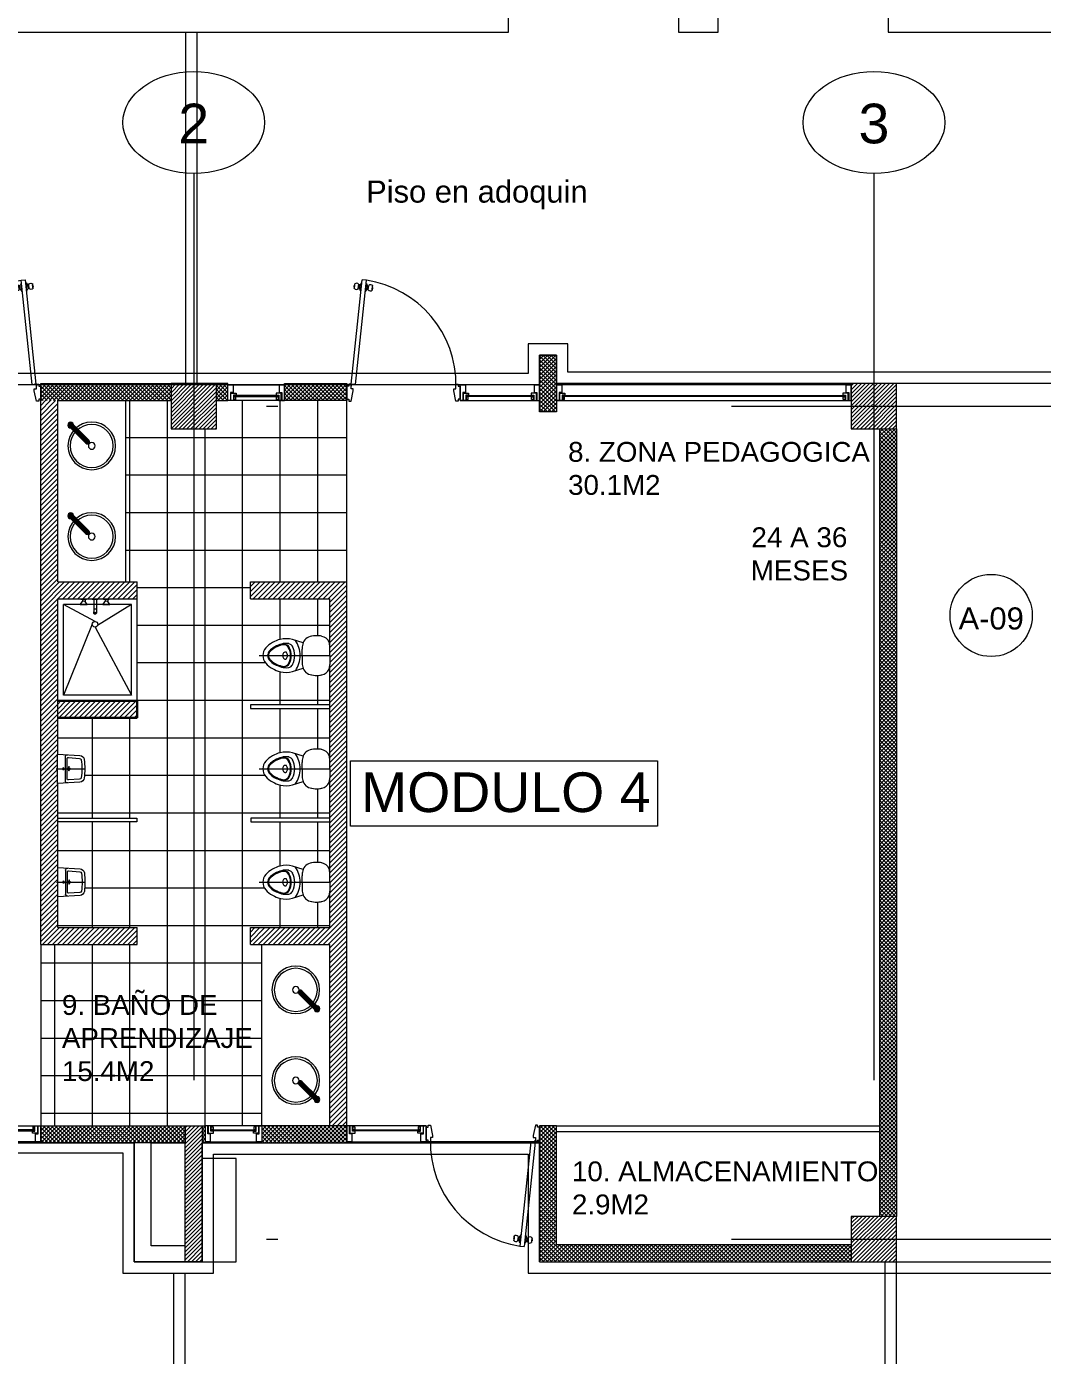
# Model space of a CAD drawing. Extents: x 98839 to 99031, y 101876 to 101926.
# Drawn here: x 98851.83 to 98860.79, y 101897.92 to 101909.65 of the extents above; entities that cross this region are included whole.
import ezdxf
from ezdxf import colors
from ezdxf.entities.mleader import LeaderData, LeaderLine
from ezdxf.enums import TextEntityAlignment as Align
from ezdxf.math import Vec2, Vec3

# ---------------------------------------------------------------- set-up
doc = ezdxf.new("R2010")
doc.units = 0
doc.header["$LTSCALE"] = 8
doc.header["$MEASUREMENT"] = 0
doc.linetypes.add('DASHDOTX2', pattern=[2, 1, -0.5, 0, -0.5])
doc.linetypes.add('HIDDEN', pattern=[0.375, 0.25, -0.125])
doc.layers.get('0').update_dxf_attribs({"linetype": 'CONTINUOUS', "lineweight": 9})
for name, color, linetype, lineweight in [('5- 0.18 (muebles fijos)', 3, 'CONTINUOUS', 18), ('A_ACHU-1', 253, 'CONTINUOUS', 0), ('A_CARP-MAD', 46, 'CONTINUOUS', 18), ('A_CARP-MET', 126, 'CONTINUOUS', 18), ('A_CLRA-YESO', 71, 'CONTINUOUS', 18), ('A_COLS', 1, 'CONTINUOUS', 20), ('A_EJES', 75, 'DASHDOTX2', 5), ('A_MUEB-ARCH', 64, 'CONTINUOUS', 15), ('A_MUEB-FIJO', 3, 'CONTINUOUS', 15), ('A_MUEB-SILL', 54, 'CONTINUOUS', 15), ('A_MURO', 7, 'CONTINUOUS', 20), ('A_MURO-ANTE', 7, 'CONTINUOUS', 30), ('A_PISO', 250, 'CONTINUOUS', 0), ('A_PISO-ACHU', 251, 'CONTINUOUS', 0), ('A_PISO-GRAN', 250, 'CONTINUOUS', 0), ('A_PLAN-5', 100, 'CONTINUOUS', 20), ('A_PROY', 16, 'HIDDEN', 5), ('A_PUER', 134, 'CONTINUOUS', 18), ('A_TEXT', 154, 'CONTINUOUS', 0), ('A_TEXT-IDEN', 5, 'CONTINUOUS', 18), ('A_TEXT-NOTA', 53, 'CONTINUOUS', 20), ('A_TEXT-SIMB', 195, 'CONTINUOUS', 20), ('A_VENT', 124, 'CONTINUOUS', 18), ('Arq_Muebles_Fijos', 252, 'CONTINUOUS', 15), ('MOBILIARIO', 3, 'CONTINUOUS', 15), ('P-BAJA_APARTADO-v4$0$CARPINTERIAS', 4, 'CONTINUOUS', 0)]:
    doc.layers.add(name, color=color, linetype=linetype, lineweight=lineweight)
doc.styles.add('ARIAL', font='arial.ttf')
doc.styles.add('DIM', font='arial.ttf')
pattern_1 = [(45, (0, 0), (-0.0176776695297, 0.0176776695297), []), (135, (0, 0), (-0.0176776695297, -0.0176776695297), [])]
pattern_2 = [(45, (0, 0), (-0.022097086912, 0.022097086912), [])]
pattern_3 = [(45, (-164.107538, 0), (-0.0176776695297, 0.0176776695297), [])]

# ---------------------------------------------------------------- blocks, each defined once
blk = doc.blocks.new('_Open30')
at = {"color": 0, "linetype": 'ByBlock', "lineweight": -2}
for p, q in [((-1, 0.268), (0, 0)), ((0, 0), (-1, -0.268)), ((0, 0), (-1, 0))]:
    blk.add_line(p, q, dxfattribs=at)
blk = doc.blocks.new('EJE')
at = {"layer": 'A_TEXT-SIMB'}
blk.add_ellipse((0, 0), major_axis=(-0.625, 0), ratio=0.72, dxfattribs=at)
at = {"layer": 'A_TEXT-IDEN', "style": 'ARIAL'}
blk.add_attdef('EJE', text='', height=0.35, dxfattribs=at).set_placement((0, -0.184), align=Align.CENTER)
blk = doc.blocks.new('DETALLE DIBUJADO EN EL MISMO PLANO')
at = {"layer": 'A_TEXT-SIMB'}
blk.add_circle((0.25, 0), 0.25, dxfattribs=at)
at = {"layer": 'A_TEXT-IDEN', "style": 'ARIAL'}
blk.add_attdef('A', text='', height=0.175, dxfattribs=at).set_placement((0.25, -0.0856), align=Align.CENTER)
blk = doc.blocks.new('puerta mad 1mt')
at = {"layer": '5- 0.18 (muebles fijos)'}
blk.add_line((0.155, 0.99), (0.155, 0.99), dxfattribs=at)
at = {"layer": 'A_ACHU-1'}
for p, q in [((0.048, 0.934), (0.049, 0.946)), ((0.049, 0.946), (0.052, 0.945)), ((0.051, 0.934), (0.054, 0.96)), ((0.084, 0.916), (0.088, 0.956)), ((0.098, 0.95), (0.088, 0.951)), ((0.094, 0.918), (0.098, 0.952)), ((0.101, 0.952), (0.098, 0.952)), ((0.112, 0.969), (0.101, 0.952)), ((0.105, 0.899), (0.112, 0.969)), ((0.115, 0.968), (0.112, 0.969)), ((0.115, 0.968), (0.112, 0.969)), ((0.148, 0.894), (0.156, 0.964)), ((0.153, 0.964), (0.156, 0.964)), ((0.153, 0.964), (0.156, 0.964)), ((0.156, 0.964), (0.163, 0.946)), ((0.162, 0.91), (0.166, 0.945)), ((0.163, 0.946), (0.166, 0.945)), ((0.165, 0.943), (0.175, 0.942)), ((0.172, 0.907), (0.176, 0.947)), ((0.208, 0.918), (0.211, 0.943)), ((0.048, 0.934), (0.051, 0.934)), ((0.049, 0.92), (0.051, 0.934)), ((0.095, 0.92), (0.085, 0.921)), ((0.097, 0.917), (0.094, 0.918)), ((0.105, 0.899), (0.097, 0.917)), ((0.108, 0.899), (0.105, 0.899)), ((0.145, 0.895), (0.148, 0.894)), ((0.148, 0.894), (0.159, 0.911)), ((0.159, 0.911), (0.162, 0.91)), ((0.162, 0.913), (0.172, 0.912)), ((0.207, 0.903), (0.208, 0.918)), ((0.211, 0.917), (0.208, 0.918)), ((0.212, 0.929), (0.209, 0.929)), ((0.211, 0.917), (0.212, 0.929)), ((0.021, 0.057), (0.02, 0.057)), ((0.021, 0.074), (0.022, 0.078)), ((0.021, 0.074), (0.021, 0.057)), ((0.022, 0.076), (0.031, 0.076)), ((0.022, 0.075), (0.038, 0.074)), ((0.038, 0.075), (0.038, 0.074))]:
    blk.add_line(p, q, dxfattribs=at)
blk.add_circle((0.022, 0.075), 0.00188, dxfattribs=at)
for centre, radius, start, end in [((-0.04, 0.949), 0.0943, 341.7975, 6.2754), ((0.069, 0.941), 0.0242, 37.6393, 130.4336), ((0.192, 0.928), 0.0242, 37.6393, 130.4336), ((0.3, 0.914), 0.0943, 161.7975, 186.2754), ((0.069, 0.935), 0.0242, 217.6393, 310.4336), ((0.191, 0.922), 0.0242, 217.6393, 310.4336), ((0.022, 0.075), 0.000938, 85, 265), ((0.022, 0.075), 0.000937, 265, 85)]:
    blk.add_arc(centre, radius, start, end, dxfattribs=at)
at = {"layer": 'A_CARP-MAD'}
for points in [[(-0.017, -0.058), (0, -0.058), (0, -0.075), (0.02, -0.075), (0.04, 0.015), (0.04, 0.035), (0.02, 0.035), (0.02, 0.075), (0, 0.075), (0, 0.058), (-0.017, 0.058)], [(0.983, -0.058), (0.966, -0.058), (0.966, -0.075), (0.946, -0.075), (0.926, 0.015), (0.926, 0.035), (0.946, 0.035), (0.946, 0.075), (0.966, 0.075), (0.966, 0.058), (0.983, 0.058)]]:
    blk.add_lwpolyline(points, close=True, dxfattribs=at)
at = {"layer": 'A_PROY'}
blk.add_arc((0.016, 0.073), 0.93, 358.9025, 81.3874, dxfattribs=at)
at = {"layer": 'A_PUER'}
for p, q in [((0.022, 0.076), (0.118, 0.996)), ((0.059, 0.073), (0.156, 0.992)), ((0.156, 0.992), (0.118, 0.996)), ((0.059, 0.073), (0.022, 0.076))]:
    blk.add_line(p, q, dxfattribs=at)
blk = doc.blocks.new('*U468')
at = {"layer": 'A_CARP-MAD'}
blk.add_lwpolyline([(0.14, -0.047), (0.07, -0.047), (0.07, -0.023), (0, -0.023), (0, 0), (0.14, 0)], dxfattribs=at)
for points in [[(0, -0.028), (0.065, -0.028), (0.065, -0.074), (0.048, -0.074), (0.048, -0.051), (0, -0.051)], [(0, -0.028), (0.065, -0.028), (0.065, -0.074), (0.048, -0.074), (0.048, -0.051), (0, -0.051)], [(0.033, -0.071), (0.033, -0.054), (0.01, -0.054), (0.01, -0.071)], [(0, -0.672), (0.065, -0.672), (0.065, -0.626), (0.048, -0.626), (0.048, -0.649), (0, -0.649)], [(0, -0.677), (0, -0.7), (0.14, -0.7), (0.14, -0.653), (0.07, -0.653), (0.07, -0.677)], [(0.033, -0.629), (0.033, -0.646), (0.01, -0.646), (0.01, -0.629)]]:
    blk.add_lwpolyline(points, close=True, dxfattribs=at)
at = {"layer": 'A_CARP-MET'}
blk.add_line((0.14, -0.047), (0.14, 0), dxfattribs=at)
blk.add_lwpolyline([(0.033, -0.071), (0.033, -0.054), (0.01, -0.054), (0.01, -0.071)], close=True, dxfattribs=at)
at = {"layer": 'A_VENT'}
for p, q in [((0, -0.7), (0, 0)), ((0.14, 0), (0.14, -0.7))]:
    blk.add_line(p, q, dxfattribs=at)
blk.add_lwpolyline([(0.036, -0.054), (0.036, -0.646), (0.045, -0.646), (0.045, -0.054)], close=True, dxfattribs=at)
blk = doc.blocks.new('sanit planta niños 25 JUNIO')
at = {"layer": 'MOBILIARIO'}
for p, q in [((0, 0), (-0.079, 0)), ((0, 0), (0.079, 0)), ((0, -0.623), (0, 0)), ((-0.112, -0.235), (-0.141, -0.329)), ((0, -0.245), (-0.055, -0.245)), ((0, -0.245), (0.055, -0.245)), ((0.141, -0.329), (0.112, -0.235)), ((-0.031, -0.387), (-0.031, -0.396)), ((0.031, -0.396), (0.031, -0.387))]:
    blk.add_line(p, q, dxfattribs=at)
for centre, radius, start, end in [((-0.079, -0.142), 0.142, 90.0018, 106.1013), ((0.079, -0.142), 0.142, 73.8987, 89.9982), ((0.025, -0.119), 0.2, 173.2201, 192.007), ((-0.061, -0.105), 0.114, 163.1231, 175.1981), ((-0.081, -0.087), 0.09, 115.07, 170.1707), ((0.081, -0.087), 0.09, 9.8293, 64.93), ((0.061, -0.105), 0.114, 4.8019, 16.8769), ((-0.025, -0.119), 0.2, 347.993, 6.7799), ((-0.082, -0.151), 0.0891, 185.8483, 257.9222), ((0.082, -0.151), 0.0891, 282.0778, 354.1517), ((0.049, -0.386), 0.198, 163.4737, 194.8638), ((0, -0.495), 0.233, 90.0041, 124.9086), ((-0.059, -0.369), 0.0458, 115.3107, 171.2428), ((-0.055, -0.08), 0.165, 253.7382, 269.9982), ((0, -0.495), 0.185, 90.0039, 115.3111), ((0, -0.495), 0.155, 90.0041, 117.3278), ((0, -0.495), 0.149, 90.0041, 117.8379), ((0, -0.495), 0.233, 55.0996, 90.004), ((0, -0.495), 0.185, 64.6971, 90.0043), ((0, -0.495), 0.155, 62.6804, 90.0041), ((0, -0.495), 0.149, 62.1703, 90.004), ((0.055, -0.08), 0.165, 270.0018, 286.2618), ((0.06, -0.369), 0.0458, 8.7654, 64.6975), ((-0.049, -0.386), 0.198, 345.1444, 16.5345), ((0.153, -0.358), 0.306, 194.8653, 208.8496), ((0.049, -0.386), 0.156, 171.2441, 194.8637), ((0.153, -0.358), 0.263, 194.8629, 208.8482), ((-0.047, -0.403), 0.052, 117.3279, 181.0009), ((-0.046, -0.407), 0.0502, 117.8382, 192.7538), ((0.049, -0.386), 0.148, 192.8178, 194.9232), ((0.153, -0.358), 0.255, 194.8659, 208.8502), ((-0.024, -0.387), 0.00676, 116.9744, 180.0041), ((-0.015, -0.396), 0.0154, 180.1881, 237.9209), ((0, -0.434), 0.0598, 90.0038, 116.9725), ((0, -0.372), 0.0444, 237.9205, 270.0041), ((0, -0.434), 0.0598, 63.0356, 90.0044), ((0, -0.372), 0.0444, 270.0041, 302.0877), ((0.015, -0.396), 0.0154, 302.0873, 359.8201), ((0.024, -0.387), 0.00676, 0.0041, 63.0338), ((0.046, -0.407), 0.0502, 347.2544, 62.17), ((0.047, -0.403), 0.052, 359.0073, 62.6803), ((-0.153, -0.358), 0.255, 331.158, 345.1423), ((-0.153, -0.358), 0.263, 331.1599, 345.1452), ((-0.049, -0.386), 0.148, 345.085, 347.1904), ((-0.049, -0.386), 0.156, 345.1445, 8.764), ((-0.153, -0.358), 0.306, 331.1586, 345.1429), ((0.086, -0.395), 0.229, 208.8482, 227.9985), ((0.086, -0.395), 0.187, 208.8488, 227.9987), ((0.086, -0.395), 0.179, 208.8494, 227.9992), ((0, -0.491), 0.1, 227.9989, 270.0041), ((0, -0.491), 0.0581, 227.9988, 270.0041), ((0, -0.491), 0.0503, 227.9988, 270.0041), ((0, -0.491), 0.0503, 270.0041, 312.0094), ((0, -0.491), 0.0581, 270.0041, 312.0094), ((0, -0.491), 0.1, 270.0041, 312.0093), ((-0.086, -0.395), 0.179, 312.009, 331.1588), ((-0.086, -0.395), 0.187, 312.0095, 331.1594), ((-0.086, -0.395), 0.229, 312.0097, 331.16)]:
    blk.add_arc(centre, radius, start, end, dxfattribs=at)
blk = doc.blocks.new('*U475')
blk.add_wipeout([(-0.362, 0.614), (-0.263, 0.613), (-0.234, 0.604), (-0.206, 0.576), (-0.193, 0.542), (-0.187, 0.495), (-0.194, 0.437), (-0.206, 0.414), (-0.229, 0.39), (-0.25, 0.379), (-0.217, 0.268), (-0.213, 0.231), (-0.215, 0.201), (-0.22, 0.178), (-0.227, 0.153), (-0.259, 0.091), (-0.273, 0.072), (-0.284, 0.059), (-0.295, 0.049), (-0.303, 0.042), (-0.315, 0.035), (-0.326, 0.03), (-0.362, 0.023), (-0.405, 0.033), (-0.435, 0.054), (-0.452, 0.073), (-0.473, 0.103), (-0.502, 0.168), (-0.508, 0.195), (-0.509, 0.253), (-0.503, 0.283), (-0.491, 0.325), (-0.475, 0.379), (-0.496, 0.39), (-0.511, 0.403), (-0.528, 0.433), (-0.534, 0.461), (-0.537, 0.494), (-0.535, 0.529), (-0.524, 0.572), (-0.517, 0.578), (-0.504, 0.594), (-0.488, 0.605), (-0.469, 0.612), (-0.456, 0.613), (-0.444, 0.614)]).dxf.layer = 'MOBILIARIO'
at = {"layer": 'MOBILIARIO'}
blk.add_blockref('sanit planta niños 25 JUNIO', (-0.362, 0.614), dxfattribs=at)
blk = doc.blocks.new('P-BAJA_APARTADO-v4$0$LAVAMANOS_NAL 2')
at = {"layer": 'MOBILIARIO'}
for radius in [0.21, 0.19, 0.03]:
    blk.add_circle((0, 0), radius, dxfattribs=at)
blk = doc.blocks.new('*U471')
at = {"layer": 'A_CARP-MAD'}
blk.add_lwpolyline([(0.14, -0.047), (0.07, -0.047), (0.07, -0.023), (0, -0.023), (0, 0), (0.14, 0)], dxfattribs=at)
for points in [[(0, -0.028), (0.065, -0.028), (0.065, -0.074), (0.048, -0.074), (0.048, -0.051), (0, -0.051)], [(0, -0.028), (0.065, -0.028), (0.065, -0.074), (0.048, -0.074), (0.048, -0.051), (0, -0.051)], [(0.033, -0.071), (0.033, -0.054), (0.01, -0.054), (0.01, -0.071)], [(0, -2.572), (0.065, -2.572), (0.065, -2.526), (0.048, -2.526), (0.048, -2.549), (0, -2.549)], [(0, -2.577), (0, -2.6), (0.14, -2.6), (0.14, -2.553), (0.07, -2.553), (0.07, -2.577)], [(0.033, -2.529), (0.033, -2.546), (0.01, -2.546), (0.01, -2.529)]]:
    blk.add_lwpolyline(points, close=True, dxfattribs=at)
at = {"layer": 'A_CARP-MET'}
blk.add_line((0.14, -0.047), (0.14, 0), dxfattribs=at)
blk.add_lwpolyline([(0.033, -0.071), (0.033, -0.054), (0.01, -0.054), (0.01, -0.071)], close=True, dxfattribs=at)
at = {"layer": 'A_VENT'}
for p, q in [((0, -2.6), (0, 0)), ((0.14, 0), (0.14, -2.6))]:
    blk.add_line(p, q, dxfattribs=at)
blk.add_lwpolyline([(0.036, -0.054), (0.036, -2.546), (0.045, -2.546), (0.045, -0.054)], close=True, dxfattribs=at)
blk = doc.blocks.new('orinal planta niños 25 JUNIO')
at = {"layer": 'MOBILIARIO'}
for p, q in [((0.13, 0), (-0.13, 0)), ((0, 0.011), (0, -0.24)), ((0.106, -0.07), (-0.106, -0.07)), ((-0.099, -0.096), (-0.092, -0.195)), ((0.089, -0.085), (-0.089, -0.085)), ((0.092, -0.195), (0.099, -0.096))]:
    blk.add_line(p, q, dxfattribs=at)
blk.add_lwpolyline([(-0.13, 0), (-0.117, -0.197, 0.367694), (-0.082, -0.235, 0.063622), (0.082, -0.235, 0.367694), (0.117, -0.197), (0.13, 0)], format="xyb", dxfattribs=at)
for centre, radius in [((-0.013, -0.101), 0.004), ((0, -0.051), 0.0075), ((0, -0.094), 0.004), ((0, -0.109), 0.004), ((0.013, -0.101), 0.004)]:
    blk.add_circle(centre, radius, dxfattribs=at)
for centre, radius, start, end in [((-0.105, -0.089), 0.0193, 94.7075, 184.3772), ((-0.089, -0.095), 0.01, 90, 183.8376), ((0.089, -0.095), 0.01, 356.1624, 90), ((0.105, -0.089), 0.0193, 355.6228, 85.2925), ((-0.077, -0.195), 0.015, 181.467, 261.9758), ((0, 0.404), 0.619, 262.6742, 277.3258), ((0.077, -0.195), 0.015, 278.0242, 358.533)]:
    blk.add_arc(centre, radius, start, end, dxfattribs=at)
blk = doc.blocks.new('*U478')
blk.add_wipeout([(-0.166, 0.24), (0.094, 0.24), (0.081, 0.043), (0.073, 0.02), (0.064, 0.012), (0.05, 0.006), (0.027, 0.003), (-0.055, 0), (-0.107, 0.004), (-0.124, 0.007), (-0.147, 0.026), (-0.152, 0.039), (-0.156, 0.09)]).dxf.layer = 'MOBILIARIO'
at = {"layer": 'MOBILIARIO'}
blk.add_blockref('orinal planta niños 25 JUNIO', (-0.036, 0.24), dxfattribs=at)
blk = doc.blocks.new('griferia')
at = {"layer": 'MOBILIARIO', "color": 8, "linetype": 'Continuous'}
for points in [[(-0.226, 0), (-0.105, 0)], [(-0.225, 0.006), (-0.106, 0.006)], [(-0.222, 0.011), (-0.106, 0.011)], [(-0.22, 0.014), (-0.107, 0.014)], [(-0.216, 0.017), (-0.108, 0.017)], [(0, 0.019), (-0.207, 0.019)], [(-0.207, -0.019), (0, -0.019), (0, 0.019)], [(-0.095, 0.017), (0, 0.017)], [(-0.094, 0.014), (0, 0.014)], [(-0.093, 0.011), (0, 0.011)], [(-0.093, 0.006), (0, 0.006)], [(-0.092, 0), (0, 0)], [(0.014, -0.012), (0.014, 0.012)], [(0.016, -0.01), (0.016, 0.01)], [(0.017, -0.008), (0.017, 0.008)], [(0.018, -0.004), (0.018, 0.004)], [(-0.225, -0.006), (-0.106, -0.006)], [(-0.222, -0.011), (-0.106, -0.011)], [(-0.22, -0.014), (-0.107, -0.014)], [(-0.216, -0.017), (-0.108, -0.017)], [(-0.095, -0.017), (0, -0.017)], [(-0.094, -0.014), (0, -0.014)], [(-0.093, -0.006), (0, -0.006)], [(-0.093, -0.011), (0, -0.011)]]:
    blk.add_lwpolyline(points, dxfattribs=at)
for centre, radius, start, end in [((-0.207, 0), 0.0188, 90, 270), ((-0.204, 0), 0.0191, 100.053, 259.947), ((-0.199, 0), 0.0197, 107.5626, 252.4374), ((-0.194, 0), 0.0206, 114.2781, 245.7219), ((-0.189, 0), 0.0217, 119.9824, 240.0176), ((-0.184, 0), 0.0231, 125.4865, 234.5135), ((-0.176, 0), 0.0261, 134.0124, 225.9876), ((-0.17, 0), 0.0649, 343.1568, 16.8432), ((-0.168, 0), 0.0649, 343.1568, 16.8432), ((-0.165, 0), 0.0649, 343.1568, 16.8432), ((-0.162, 0), 0.0649, 343.1568, 16.8432), ((-0.16, 0), 0.0649, 343.1568, 16.8432), ((-0.157, 0), 0.0649, 343.1568, 16.8432), ((0, 0), 0.0255, 227.4527, 132.5473), ((0, 0), 0.0188, 270, 90), ((-0.066, 0), 0.0684, 344.0427, 15.9573), ((-0.058, 0), 0.0635, 342.9761, 17.0239), ((-0.061, 0), 0.0693, 344.942, 15.058), ((-0.043, 0), 0.0537, 341.4248, 18.5752), ((-0.041, 0), 0.0543, 343.3705, 16.6295), ((-0.046, 0), 0.0603, 346.8545, 13.1455)]:
    blk.add_arc(centre, radius, start, end, dxfattribs=at)
blk = doc.blocks.new('A$C578C46C9')
at = {"layer": 'MOBILIARIO', "color": 8}
blk.add_blockref('griferia', (-0.026, 0), dxfattribs=at)
blk = doc.blocks.new('A$C699A6575')
at = {"layer": 'A_PISO-ACHU'}
for p, q in [((-0.024, 0), (-0.024, -0.005)), ((-0.024, 0), (-0.024, -0.005)), ((0.024, 0), (0.024, -0.005)), ((0.024, 0), (0.024, -0.005)), ((-0.13, -0.05), (-0.112, -0.023)), ((-0.13, -0.05), (-0.07, -0.05)), ((-0.124, 0), (-0.124, -0.005)), ((-0.124, 0), (-0.124, -0.005)), ((-0.076, -0.005), (-0.124, -0.005)), ((-0.112, -0.005), (-0.112, -0.023)), ((-0.112, -0.005), (-0.112, -0.023)), ((-0.088, -0.005), (-0.088, -0.023)), ((-0.088, -0.005), (-0.088, -0.023)), ((-0.07, -0.05), (-0.088, -0.023)), ((-0.076, 0), (-0.076, -0.005)), ((-0.076, 0), (-0.076, -0.005)), ((0.024, -0.005), (-0.024, -0.005)), ((-0.014, -0.115), (-0.014, -0.126)), ((-0.014, -0.115), (-0.014, -0.126)), ((-0.012, -0.005), (-0.012, -0.085)), ((-0.012, -0.005), (-0.012, -0.085)), ((-0.012, -0.085), (-0.012, -0.116)), ((-0.012, -0.085), (-0.012, -0.116)), ((0.012, -0.005), (0.012, -0.085)), ((0.012, -0.005), (0.012, -0.085)), ((0.012, -0.085), (0.012, -0.116)), ((0.012, -0.085), (0.012, -0.116)), ((0.014, -0.115), (0.014, -0.126)), ((0.014, -0.115), (0.014, -0.126)), ((0.07, -0.05), (0.088, -0.023)), ((0.07, -0.05), (0.13, -0.05)), ((0.076, 0), (0.076, -0.005)), ((0.076, 0), (0.076, -0.005)), ((0.124, -0.005), (0.076, -0.005)), ((0.088, -0.005), (0.088, -0.023)), ((0.088, -0.005), (0.088, -0.023)), ((0.112, -0.005), (0.112, -0.023)), ((0.112, -0.005), (0.112, -0.023)), ((0.13, -0.05), (0.112, -0.023)), ((0.124, 0), (0.124, -0.005)), ((0.124, 0), (0.124, -0.005))]:
    blk.add_line(p, q, dxfattribs=at)
for centre, radius, start, end in [((-0.1, -0.05), 0.03, 66.4218, 113.5782), ((0, -0.129), 0.0199, 127.1227, 134.7578), ((0, -0.129), 0.0199, 127.1227, 134.7578), ((0, -0.129), 0.0199, 127.1227, 132.9952), ((0, -0.129), 0.0199, 127.1227, 132.9952), ((0, -0.101), 0.0199, 225.2422, 314.7578), ((0, -0.1), 0.0199, 227.0048, 312.9952), ((0, -0.101), 0.0199, 225.2422, 314.7578), ((0, -0.1), 0.0199, 227.0048, 312.9952), ((0, -0.069), 0.0199, 232.8773, 307.1227), ((0, -0.069), 0.0199, 232.8773, 307.1227), ((0, -0.129), 0.0199, 45.2422, 52.8773), ((0, -0.129), 0.0199, 45.2422, 52.8773), ((0, -0.129), 0.0199, 47.0048, 52.8773), ((0, -0.129), 0.0199, 47.0048, 52.8773), ((0.1, -0.05), 0.03, 66.4218, 113.5782), ((0, -0.112), 0.0199, 225.2422, 314.7578), ((0, -0.112), 0.0199, 225.2422, 314.7578)]:
    blk.add_arc(centre, radius, start, end, dxfattribs=at)
blk = doc.blocks.new('*U792')
at = {"layer": 'A_CARP-MAD'}
blk.add_lwpolyline([(0.14, -0.047), (0.07, -0.047), (0.07, -0.023), (0, -0.023), (0, 0), (0.14, 0)], dxfattribs=at)
for points in [[(0, -0.028), (0.065, -0.028), (0.065, -0.074), (0.048, -0.074), (0.048, -0.051), (0, -0.051)], [(0, -0.028), (0.065, -0.028), (0.065, -0.074), (0.048, -0.074), (0.048, -0.051), (0, -0.051)], [(0.033, -0.071), (0.033, -0.054), (0.01, -0.054), (0.01, -0.071)], [(0, -0.472), (0.065, -0.472), (0.065, -0.426), (0.048, -0.426), (0.048, -0.449), (0, -0.449)], [(0, -0.477), (0, -0.5), (0.14, -0.5), (0.14, -0.453), (0.07, -0.453), (0.07, -0.477)], [(0.033, -0.429), (0.033, -0.446), (0.01, -0.446), (0.01, -0.429)]]:
    blk.add_lwpolyline(points, close=True, dxfattribs=at)
at = {"layer": 'A_CARP-MET'}
blk.add_line((0.14, -0.047), (0.14, 0), dxfattribs=at)
blk.add_lwpolyline([(0.033, -0.071), (0.033, -0.054), (0.01, -0.054), (0.01, -0.071)], close=True, dxfattribs=at)
at = {"layer": 'A_VENT'}
for p, q in [((0, -0.5), (0, 0)), ((0.14, 0), (0.14, -0.5))]:
    blk.add_line(p, q, dxfattribs=at)
blk.add_lwpolyline([(0.036, -0.054), (0.036, -0.446), (0.045, -0.446), (0.045, -0.054)], close=True, dxfattribs=at)
blk = doc.blocks.new('A$C22E90412')
blk.add_wipeout([(-5.872, 0.223), (-2.158, 0.223), (-2.158, -1.908), (-5.864, -1.908)]).dxf.layer = 'A_MURO'
at = {"layer": 'A_CLRA-YESO', "true_color": 0xd10000}
h = blk.add_hatch(dxfattribs=at)
h.set_pattern_fill('ANSI37', color=12, scale=0.2)
h.set_pattern_definition([(45, (-6.864413, -0.17799), (-0.01767767, 0.01767767), []), (135, (-6.864413, -0.17799), (-0.01767767, -0.01767767), [])])
h.paths.add_polyline_path([(-5.624, -0.437), (-5.064, -0.437), (-5.064, -1.005), (-5.624, -1.005)])
at = {"layer": 'A_CLRA-YESO', "true_color": 0x57ad00}
h = blk.add_hatch(dxfattribs=at)
h.set_pattern_fill('ANSI31', color=74, scale=0.25)
h.set_pattern_definition([(45, (-99756.836216, -101720.116764), (-0.022097086912, 0.022097086912), [])])
h.paths.add_polyline_path([(-5.624, -1.224), (-5.064, -1.224), (-5.064, -1.792), (-5.624, -1.792)])
at = {"layer": 'A_CLRA-YESO', "color": 12, "true_color": 0xd10000}
blk.add_lwpolyline([(-5.624, -0.437), (-5.064, -0.437), (-5.064, -1.005), (-5.624, -1.005)], close=True, dxfattribs=at)
at = {"layer": 'A_CLRA-YESO', "color": 74, "true_color": 0x57ad00}
blk.add_lwpolyline([(-5.624, -1.224), (-5.064, -1.224), (-5.064, -1.792), (-5.624, -1.792)], close=True, dxfattribs=at)
at = {"layer": 'A_PLAN-5'}
for points in [[(-5.872, -0.255), (-2.158, -0.255), (-2.158, 0.223), (-5.872, 0.223)], [(-5.864, -0.255), (-2.158, -0.255), (-2.158, -1.908), (-5.864, -1.908)]]:
    blk.add_lwpolyline(points, close=True, dxfattribs=at)
blk.add_lwpolyline([(-5.864, -1.117), (-2.158, -1.117)], dxfattribs=at)
at = {"layer": 'A_TEXT', "insert": (-4.771, 0.066), "char_height": 0.1758, "width": 2.60057, "attachment_point": 1, "style": 'DIM'}
blk.add_mtext('CONVENCIONES', dxfattribs=at)
at = {"layer": 'A_TEXT-NOTA'}
ml = blk.add_multileader_mtext('Standard', dxfattribs=at)
ml.set_content('{\\fArial|b0|i0|c0|p32;Ladrillo tolete gran formato tierra 11.5 v2}', color=256, style='ARIAL')
ml.set_leader_properties(color=256, linetype='ByLayer', lineweight=-1)
ml.set_arrow_properties(name='OPEN30')
ml.build(insert=Vec2(0, 0))
ml.multileader.update_dxf_attribs({"leader_type": 0, "dogleg_length": 0.78, "arrow_head_size": 0.195})
ctx = ml.context
ctx.base_point, ctx.char_height, ctx.arrow_head_size, ctx.landing_gap_size, ctx.plane_origin = Vec3(-5.065, -0.58), 0.195, 0.195, 0.09, Vec3(-7.057, -3.272)
notes = []
notes.append((ctx, [(0, (1, 1, 0), (-5.4, -0.58), (1, 0), 0.335, [(0, [(-5.648, -1.101)], 0, [])])]))
ctx.mtext.insert, ctx.mtext.width, ctx.mtext.flow_direction = Vec3(-4.975, -0.481), 2.71471, 5
ml = blk.add_multileader_mtext('Standard', dxfattribs=at)
ml.set_content('{\\fArial|b0|i0|c0|p32;Bloque n°4}', color=256, style='ARIAL')
ml.set_leader_properties(color=256, linetype='ByLayer', lineweight=-1)
ml.set_arrow_properties(name='OPEN30')
ml.build(insert=Vec2(0, 0))
ml.multileader.update_dxf_attribs({"leader_type": 0, "dogleg_length": 0.78, "arrow_head_size": 0.195})
ctx = ml.context
ctx.base_point, ctx.char_height, ctx.arrow_head_size, ctx.landing_gap_size, ctx.plane_origin = Vec3(-5.077, -1.539), 0.195, 0.195, 0.09, Vec3(-7.055, -4.23)
ctx.text_align_type = 2
notes.append((ctx, [(0, (1, 1, 0), (-10.118, -1.539), (1, 0), 5.041, [(0, [(-10.458, -2.059)], 0, [])])]))
ctx.mtext.insert, ctx.mtext.width, ctx.mtext.alignment, ctx.mtext.flow_direction = Vec3(-3.684, -1.414), 3.45002, 3, 5
for ctx, leaders in notes:
    for number, flags, end, landing, length, lines in leaders:
        leader = LeaderData()
        leader.index, (leader.has_last_leader_line, leader.has_dogleg_vector, leader.attachment_direction) = number, flags
        leader.last_leader_point, leader.dogleg_vector, leader.dogleg_length = Vec3(end), Vec3(landing), length
        for number, points, colour, breaks in lines:
            line = LeaderLine()
            line.index, line.vertices, line.color, line.breaks = number, Vec3.list(points), colors.encode_raw_color(colour), breaks
            leader.lines.append(line)
        ctx.leaders.append(leader)

msp = doc.modelspace()

# ---------------------------------------------------------------- hatches: boundary and pattern name
at = {"layer": 'A_CLRA-YESO', "true_color": 0xd10000}
h = msp.add_hatch(dxfattribs=at)
h.set_pattern_fill('ANSI37', color=12, scale=0.2)
h.set_pattern_definition(pattern_1)
h.paths.add_polyline_path([(98856.508, 101899.949), (98856.358, 101899.949), (98856.358, 101898.749), (98859.108, 101898.749), (98859.108, 101898.899), (98856.508, 101898.899)])
h.paths.add_polyline_path([(98859.508, 101906.099), (98859.358, 101906.099), (98859.358, 101899.149), (98859.508, 101899.149)])
h.paths.add_polyline_path([(98856.508, 101906.749), (98856.358, 101906.749), (98856.358, 101906.249), (98856.508, 101906.249)])
h.paths.add_polyline_path([(98850.258, 101906.749), (98850.108, 101906.749), (98850.108, 101906.249), (98850.258, 101906.249)])
h = msp.add_hatch(dxfattribs=at)
h.set_pattern_fill('ANSI37', color=12, scale=0.2)
h.set_pattern_definition(pattern_1)
h.paths.add_polyline_path([(98853.108, 101906.499), (98851.958, 101906.499), (98851.958, 101906.349), (98852.108, 101906.349), (98853.108, 101906.349)])
h.paths.add_polyline_path([(98853.608, 101906.349), (98853.608, 101906.499), (98853.508, 101906.499), (98853.508, 101906.349)])
h.paths.add_polyline_path([(98854.108, 101906.499), (98854.108, 101906.349), (98854.658, 101906.349), (98854.658, 101906.499)])
at = {"layer": 'A_CLRA-YESO', "true_color": 0x57ad00}
h = msp.add_hatch(dxfattribs=at)
h.set_pattern_fill('ANSI31', color=74, scale=0.25)
h.set_pattern_definition(pattern_2)
h.paths.add_polyline_path([(98852.108, 101904.599), (98852.808, 101904.599), (98852.808, 101904.749), (98852.108, 101904.749), (98852.108, 101906.349), (98851.958, 101906.349), (98851.958, 101901.549), (98852.808, 101901.549), (98852.808, 101901.699), (98852.108, 101901.699)])
h.paths.add_polyline_path([(98854.658, 101904.749), (98853.808, 101904.749), (98853.808, 101904.599), (98854.508, 101904.599), (98854.508, 101901.699), (98853.808, 101901.699), (98853.808, 101901.549), (98854.508, 101901.549), (98854.508, 101899.949), (98854.658, 101899.949)])
h = msp.add_hatch(dxfattribs=at)
h.set_pattern_fill('ANSI31', color=74, scale=0.25)
h.set_pattern_definition(pattern_2)
h.paths.add_polyline_path([(98852.808, 101903.699), (98852.108, 101903.699), (98852.108, 101903.549), (98852.808, 101903.549)])
at = {"layer": 'A_CLRA-YESO', "true_color": 0xd10000}
h = msp.add_hatch(dxfattribs=at)
h.set_pattern_fill('ANSI37', color=12, scale=0.2)
h.set_pattern_definition(pattern_1)
h.paths.add_polyline_path([(98853.233, 101899.949), (98851.958, 101899.949), (98851.958, 101899.799), (98853.233, 101899.799)])
h.paths.add_polyline_path([(98853.908, 101899.949), (98853.908, 101899.799), (98854.658, 101899.799), (98854.658, 101899.949), (98854.508, 101899.949)])
h.paths.add_polyline_path([(98853.408, 101899.799), (98853.408, 101899.949), (98853.383, 101899.949), (98853.383, 101899.799)])
at = {"layer": 'A_PISO-ACHU'}
h = msp.add_hatch(dxfattribs=at)
h.set_pattern_fill('ANSI31', color=256, scale=0.2)
h.set_pattern_definition(pattern_3)
h.paths.add_polyline_path([(98847.108, 101898.749), (98847.508, 101898.749), (98847.508, 101899.149), (98847.108, 101899.149)])
h.paths.add_polyline_path([(98847.108, 101906.099), (98847.508, 101906.099), (98847.508, 101906.499), (98847.108, 101906.499)])
h.paths.add_polyline_path([(98853.108, 101906.099), (98853.508, 101906.099), (98853.508, 101906.499), (98853.108, 101906.499)])
h = msp.add_hatch(dxfattribs=at)
h.set_pattern_fill('NET', color=256, scale=2.65)
h.set_pattern_definition([(0, (-163.51106, -22.5826), (0, 0.33125), []), (90, (-163.51106, -22.5826), (-0.33125, 2e-17), [])])
h.paths.add_polyline_path([(98853.108, 101906.349), (98853.108, 101906.099), (98853.508, 101906.099), (98853.508, 101906.349), (98854.658, 101906.349), (98854.658, 101904.749), (98853.808, 101904.749), (98853.808, 101904.599), (98854.508, 101904.599), (98854.508, 101903.665), (98853.808, 101903.665), (98853.808, 101903.633), (98854.508, 101903.633), (98854.508, 101902.665), (98853.81, 101902.665), (98853.81, 101902.633), (98854.508, 101902.633), (98854.508, 101901.699), (98853.808, 101901.699), (98853.808, 101901.549), (98853.908, 101901.549), (98853.908, 101899.949), (98851.958, 101899.949), (98851.958, 101901.549), (98852.808, 101901.549), (98852.808, 101901.699), (98852.108, 101901.699), (98852.108, 101902.633), (98852.807, 101902.633), (98852.807, 101902.665), (98852.108, 101902.665), (98852.108, 101903.549), (98852.808, 101903.549), (98852.808, 101903.699), (98852.808, 101904.599), (98852.808, 101904.749), (98852.708, 101904.749), (98852.708, 101906.349)])
h = msp.add_hatch(dxfattribs=at)
h.set_pattern_fill('ANSI31', color=256, scale=0.2)
h.set_pattern_definition(pattern_3)
h.paths.add_polyline_path([(98853.383, 101899.949), (98853.383, 101898.749), (98853.233, 101898.749), (98853.233, 101899.949)])

# ---------------------------------------------------------------- linework, layer by layer
for points in [[(98853.233, 101898.749), (98852.783, 101898.749), (98852.783, 101899.799)], [(98853.233, 101898.89), (98852.933, 101898.89), (98852.933, 101899.799)]]:
    msp.add_lwpolyline(points)
at = {"layer": 'A_CARP-MET'}
for points in [[(98853.808, 101903.633), (98854.508, 101903.633), (98854.508, 101903.665), (98853.808, 101903.665)], [(98852.807, 101902.633), (98852.108, 101902.633), (98852.108, 101902.665), (98852.807, 101902.665)], [(98853.81, 101902.633), (98854.508, 101902.633), (98854.508, 101902.665), (98853.81, 101902.665)]]:
    msp.add_lwpolyline(points, close=True, dxfattribs=at)
at = {"layer": 'A_COLS'}
for points in [[(98853.108, 101906.099), (98853.508, 101906.099), (98853.508, 101906.499), (98853.108, 101906.499)], [(98859.108, 101906.099), (98859.508, 101906.099), (98859.508, 101906.499), (98859.108, 101906.499)], [(98853.233, 101899.949), (98853.383, 101899.949), (98853.383, 101898.749), (98853.233, 101898.749)], [(98859.108, 101898.749), (98859.508, 101898.749), (98859.508, 101899.149), (98859.108, 101899.149)]]:
    msp.add_lwpolyline(points, close=True, dxfattribs=at)
at = {"layer": 'A_EJES'}
for p, q in [((98852.033, 101922.808), (98852.033, 101909.328)), ((98857.758, 101922.825), (98857.758, 101909.345)), ((98853.308, 101908.353), (98853.308, 101897.988)), ((98841.95, 101906.299), (98874.955, 101906.299)), ((98841.95, 101898.949), (98874.955, 101898.949)), ((98859.358, 101882.975), (98859.358, 101898.749))]:
    msp.add_line(p, q, dxfattribs=at)
at = {"layer": 'A_MUEB-ARCH'}
for p, q in [((98856.508, 101899.949), (98859.358, 101899.949)), ((98856.508, 101899.899), (98859.358, 101899.899))]:
    msp.add_line(p, q, dxfattribs=at)
at = {"layer": 'A_MUEB-FIJO'}
for p, q in [((98852.708, 101904.749), (98852.708, 101906.349)), ((98853.908, 101899.949), (98853.908, 101901.549))]:
    msp.add_line(p, q, dxfattribs=at)
at = {"layer": 'A_MUEB-SILL'}
for p, q in [((98853.683, 101899.66), (98853.383, 101899.66)), ((98853.683, 101898.749), (98853.683, 101899.66)), ((98853.233, 101898.749), (98852.933, 101898.749)), ((98853.383, 101898.749), (98853.683, 101898.749))]:
    msp.add_line(p, q, dxfattribs=at)
at = {"layer": 'A_MURO'}
for p, q in [((98851.958, 101906.499), (98853.108, 101906.499)), ((98851.958, 101901.549), (98851.958, 101906.499)), ((98854.658, 101906.349), (98854.658, 101906.499)), ((98852.108, 101906.349), (98853.108, 101906.349)), ((98852.108, 101904.749), (98852.108, 101906.349)), ((98852.108, 101904.749), (98852.808, 101904.749)), ((98852.808, 101904.599), (98852.808, 101904.749)), ((98853.808, 101904.749), (98854.658, 101904.749)), ((98853.808, 101904.599), (98853.808, 101904.749)), ((98854.658, 101899.799), (98854.658, 101904.749)), ((98852.108, 101904.599), (98852.808, 101904.599)), ((98852.108, 101901.699), (98852.108, 101904.599)), ((98853.808, 101904.599), (98854.508, 101904.599)), ((98854.508, 101901.699), (98854.508, 101904.599)), ((98852.108, 101901.699), (98852.808, 101901.699)), ((98852.808, 101901.549), (98852.808, 101901.699)), ((98853.808, 101901.699), (98854.508, 101901.699)), ((98853.808, 101901.549), (98853.808, 101901.699)), ((98851.958, 101901.549), (98852.808, 101901.549)), ((98853.808, 101901.549), (98854.508, 101901.549)), ((98854.508, 101899.949), (98854.508, 101901.549)), ((98851.958, 101899.799), (98851.958, 101899.949)), ((98856.508, 101899.949), (98856.358, 101899.949)), ((98856.358, 101898.749), (98856.358, 101899.949)), ((98856.508, 101898.899), (98856.508, 101899.949)), ((98851.958, 101899.799), (98852.783, 101899.799)), ((98852.933, 101899.799), (98853.233, 101899.799)), ((98859.108, 101898.899), (98856.508, 101898.899)), ((98856.358, 101898.749), (98859.508, 101898.749))]:
    msp.add_line(p, q, dxfattribs=at)
for points in [[(98856.358, 101906.749), (98856.508, 101906.749), (98856.508, 101906.249), (98856.358, 101906.249)], [(98854.108, 101906.349), (98854.108, 101906.499), (98854.658, 101906.499), (98854.658, 101906.349)]]:
    msp.add_lwpolyline(points, close=True, dxfattribs=at)
for points in [[(98853.508, 101906.349), (98853.608, 101906.349), (98853.608, 101906.499), (98853.508, 101906.499)], [(98852.783, 101899.799), (98851.958, 101899.799), (98851.958, 101899.949), (98853.233, 101899.949), (98853.233, 101899.799), (98852.783, 101899.799)], [(98853.383, 101899.949), (98853.408, 101899.949), (98853.408, 101899.799), (98853.383, 101899.799)], [(98854.658, 101899.949), (98853.908, 101899.949), (98853.908, 101899.799), (98854.658, 101899.799)]]:
    msp.add_lwpolyline(points, dxfattribs=at)
at = {"layer": 'A_MURO-ANTE'}
for p, q in [((98852.108, 101903.699), (98852.808, 101903.699)), ((98852.808, 101903.699), (98852.808, 101903.549)), ((98852.808, 101903.549), (98852.108, 101903.549))]:
    msp.add_line(p, q, dxfattribs=at)
at = {"layer": 'A_PISO'}
for p, q in [((98852.758, 101904.549), (98852.158, 101904.549)), ((98852.158, 101903.749), (98852.158, 101904.549)), ((98852.437, 101904.4), (98852.158, 101904.549)), ((98852.758, 101904.549), (98852.459, 101904.364)), ((98852.758, 101903.749), (98852.758, 101904.549)), ((98852.808, 101903.699), (98852.808, 101904.599)), ((98852.412, 101904.375), (98852.158, 101903.749)), ((98852.437, 101904.35), (98852.758, 101903.749)), ((98852.758, 101903.749), (98852.158, 101903.749))]:
    msp.add_line(p, q, dxfattribs=at)
msp.add_circle((98852.437, 101904.375), 0.025, dxfattribs=at)
at = {"layer": 'A_PISO-ACHU'}
for p, q in [((98854.658, 101904.749), (98854.658, 101906.349)), ((98851.958, 101901.549), (98851.958, 101899.949))]:
    msp.add_line(p, q, dxfattribs=at)
at = {"layer": 'A_PISO-GRAN'}
msp.add_line((98855.335, 101899.81), (98856.358, 101899.81), dxfattribs=at)
msp.add_line((98855.335, 101899.81), (98856.358, 101899.81), dxfattribs=at)
at = {"layer": 'A_PISO-GRAN', "ltscale": 0.333}
for points in [[(98847.206, 101909.599), (98856.083, 101909.599), (98856.083, 101910.66), (98857.583, 101910.66), (98857.583, 101909.599), (98857.933, 101909.599), (98857.933, 101910.66), (98859.433, 101910.66), (98859.433, 101909.599), (98864.233, 101909.599), (98864.233, 101910.649), (98866.883, 101910.649), (98866.883, 101909.599), (98871.683, 101909.599), (98871.683, 101910.66), (98873.183, 101910.66), (98873.183, 101909.599), (98873.533, 101909.599), (98873.533, 101910.66), (98875.033, 101910.66), (98875.033, 101909.599), (98880.985, 101909.599)], [(98853.238, 101906.499), (98853.238, 101909.599)], [(98853.338, 101906.499), (98853.338, 101909.599)], [(98878.685, 101907.299), (98873.808, 101907.299), (98873.808, 101908.049), (98873.433, 101908.049), (98873.433, 101906.599), (98870.808, 101906.599), (98870.808, 101906.849), (98870.458, 101906.849), (98870.458, 101906.599), (98864.558, 101906.599), (98864.558, 101906.849), (98864.208, 101906.849), (98864.208, 101906.599), (98856.608, 101906.599), (98856.608, 101906.849), (98856.258, 101906.849), (98856.258, 101906.589), (98850.358, 101906.589)], [(98878.585, 101907.199), (98873.708, 101907.199), (98873.708, 101907.949), (98873.558, 101907.949), (98873.558, 101906.499), (98870.708, 101906.499), (98870.708, 101906.749), (98870.558, 101906.749), (98870.558, 101906.499), (98864.458, 101906.499), (98864.458, 101906.749), (98864.308, 101906.749), (98864.308, 101906.499), (98856.508, 101906.499), (98856.508, 101906.749), (98856.358, 101906.749), (98856.358, 101906.489), (98850.258, 101906.489)], [(98847.108, 101893.055), (98847.108, 101898.749), (98850.258, 101898.749), (98850.258, 101899.799), (98852.783, 101899.799), (98852.783, 101898.749), (98853.383, 101898.749), (98853.383, 101899.799), (98856.358, 101899.799), (98856.358, 101898.749), (98864.458, 101898.749), (98864.458, 101899.81), (98867.433, 101899.799), (98867.433, 101898.749), (98868.033, 101898.749), (98868.033, 101899.799), (98870.558, 101899.799), (98870.558, 101898.749), (98878.585, 101898.749)], [(98847.208, 101893.155), (98847.208, 101898.649), (98850.358, 101898.649), (98850.358, 101899.71), (98852.683, 101899.71), (98852.683, 101898.649), (98853.483, 101898.649), (98853.483, 101899.699), (98856.258, 101899.699), (98856.258, 101898.649), (98864.558, 101898.649), (98864.558, 101899.709), (98867.333, 101899.7), (98867.333, 101898.649), (98868.133, 101898.649), (98868.133, 101899.699), (98870.458, 101899.699), (98870.458, 101898.649), (98878.685, 101898.649)], [(98853.133, 101893.06), (98853.133, 101898.649)], [(98853.233, 101893.06), (98853.233, 101898.649)], [(98859.408, 101893.055), (98859.408, 101898.75)], [(98859.508, 101893.055), (98859.508, 101898.75)]]:
    msp.add_lwpolyline(points, dxfattribs=at)
at = {"layer": 'P-BAJA_APARTADO-v4$0$CARPINTERIAS'}
for p, q in [((98856.508, 101899.949), (98859.358, 101899.949)), ((98856.508, 101899.899), (98859.358, 101899.899))]:
    msp.add_line(p, q, dxfattribs=at)

# ---------------------------------------------------------------- block references
for p, values in [((98853.308, 101908.803), {'EJE': '2'}), ((98859.308, 101908.803), {'EJE': '3'})]:
    msp.add_blockref('EJE', p).add_auto_attribs(values)
ref = msp.add_blockref('DETALLE DIBUJADO EN EL MISMO PLANO', (98859.979, 101904.453), dxfattribs=dict(xscale=1.45, yscale=1.45, zscale=1.45))
ref.add_attrib('A', 'A-09', dxfattribs={"layer": 'A_TEXT-IDEN', "height": 0.195, "style": 'ARIAL'}).set_placement((98860.342, 101904.329), align=Align.CENTER)
msp.add_blockref('A$C699A6575', (98852.437, 101904.599))
at = {"layer": 'A_MUEB-FIJO', "extrusion": (0, 0, -1), "zscale": -1, "rotation": 237.4509535548974}
for p in [(-98852.408, 101905.949), (-98852.408, 101905.149), (-98854.208, 101901.149), (-98854.208, 101900.349)]:
    msp.add_blockref('P-BAJA_APARTADO-v4$0$LAVAMANOS_NAL 2', p, dxfattribs=at)
at = {"layer": 'A_PUER', "extrusion": (0, 0, -1), "zscale": -1}
msp.add_blockref('puerta mad 1mt', (-98851.941, 101906.419), dxfattribs=at)
at = {"layer": 'A_PUER'}
msp.add_blockref('puerta mad 1mt', (98854.675, 101906.419), dxfattribs=at)
at = {"layer": 'A_PUER', "rotation": 180}
msp.add_blockref('puerta mad 1mt', (98856.341, 101899.88), dxfattribs=at)
at = {"layer": 'A_VENT', "extrusion": (-5.26325e-13, -1.0526e-13, -1), "xscale": -1, "zscale": -1, "rotation": 269.9999908523076}
msp.add_blockref('*U792', (-98853.608, 101906.349, 0), dxfattribs=at)
at = {"layer": 'A_VENT', "extrusion": (0, 0, -1), "zscale": -1}
for name, p, rotation in [('*U468', (-98856.358, 101906.349), 90), ('*U471', (-98859.108, 101906.349), 90), ('*U468', (-98854.658, 101899.949), 270)]:
    msp.add_blockref(name, p, dxfattribs=dict(at, rotation=rotation))
at = {"layer": 'A_VENT', "rotation": 270}
msp.add_blockref('*U468', (98851.958, 101899.949), dxfattribs=at)
at = {"layer": 'A_VENT', "xscale": -1, "rotation": 89.99999085230763}
msp.add_blockref('*U792', (98853.408, 101899.949, 0), dxfattribs=at)
at = {"layer": 'Arq_Muebles_Fijos'}
for p, rotation in [((98852.204, 101906.151), 135), ((98852.204, 101905.351), 135), ((98854.413, 101900.963), 314.9999999999999), ((98854.413, 101900.163), 314.9999999999999)]:
    msp.add_blockref('A$C578C46C9', p, dxfattribs=dict(at, rotation=rotation))

# ---------------------------------------------------------------- texts
at = {"layer": 'A_TEXT', "attachment_point": 1, "style": 'DIM'}
for s, insert, char_height, width in [('8. ZONA PEDAGOGICA\\P30.1M2', (98856.61, 101905.984), 0.175, 4.32167), ('\\pxqc;24 A 36 \\PMESES', (98857.35, 101905.231), 0.1758, 2.60057), ('9. BAÑO DE APRENDIZAJE\\P15.4M2', (98852.145, 101901.103), 0.175, 2.00337), ('10. ALMACENAMIENTO\\P2.9M2', (98856.644, 101899.635), 0.175, 4.32167)]:
    msp.add_mtext(s, dxfattribs=dict(at, insert=insert, char_height=char_height, width=width))

# ---------------------------------------------------------------- leaders
at = {"layer": 'A_TEXT-NOTA'}
ml = msp.add_multileader_mtext('Standard', dxfattribs=at)
ml.set_content('{\\fArial|b0|i0|c0|p32;Piso en adoquin }', color=256, style='ARIAL')
ml.set_leader_properties(color=256, linetype='ByLayer', lineweight=-1)
ml.set_arrow_properties(name='OPEN30')
ml.build(insert=Vec2(0, 0))
ml.multileader.update_dxf_attribs({"leader_type": 0, "dogleg_length": 0.78, "arrow_head_size": 0.195})
ctx = ml.context
ctx.base_point, ctx.char_height, ctx.arrow_head_size, ctx.landing_gap_size, ctx.plane_origin = Vec3(98854.778, 101908.166), 0.195, 0.195, 0.09, Vec3(98852.812, 101905.474)
ctx.text_align_type = 2
notes = []
notes.append((ctx, [(0, (1, 1, 0), (98854.387, 101908.166), (1, 0), 0.391, [(0, [(98853.937, 101907.743)], 0, [])])]))
ctx.mtext.insert, ctx.mtext.width, ctx.mtext.alignment, ctx.mtext.flow_direction = Vec3(98856.782, 101908.291), 3.45002, 3, 5
for ctx, leaders in notes:
    for number, flags, end, landing, length, lines in leaders:
        leader = LeaderData()
        leader.index, (leader.has_last_leader_line, leader.has_dogleg_vector, leader.attachment_direction) = number, flags
        leader.last_leader_point, leader.dogleg_vector, leader.dogleg_length = Vec3(end), Vec3(landing), length
        for number, points, colour, breaks in lines:
            line = LeaderLine()
            line.index, line.vertices, line.color, line.breaks = number, Vec3.list(points), colors.encode_raw_color(colour), breaks
            leader.lines.append(line)
        ctx.leaders.append(leader)

# ---------------------------------------------------------------- next in the draw order: block references
at = {"rotation": 270}
for p in [(98853.894, 101903.737), (98853.894, 101902.737), (98853.894, 101901.737)]:
    msp.add_blockref('*U475', p, dxfattribs=at)
at = {"extrusion": (0, 0, -1), "zscale": -1, "rotation": 270}
for p in [(-98852.346, 101903.064), (-98852.348, 101902.064)]:
    msp.add_blockref('*U478', p, dxfattribs=at)
at = {"layer": 'A_PLAN-5'}
msp.add_blockref('A$C22E90412', (98867.653, 101903.601), dxfattribs=at)

# ---------------------------------------------------------------- next in the draw order: hatches: boundary and pattern name
at = {"layer": 'A_PISO-ACHU'}
h = msp.add_hatch(dxfattribs=at)
h.set_pattern_fill('ANSI31', color=256, scale=0.2)
h.set_pattern_definition(pattern_3)
h.paths.add_polyline_path([(98861.708, 101898.749), (98861.308, 101898.749), (98861.308, 101899.149), (98861.708, 101899.149)])
h.paths.add_polyline_path([(98861.708, 101906.099), (98861.308, 101906.099), (98861.308, 101906.499), (98861.708, 101906.499)])
h.paths.add_polyline_path([(98859.108, 101898.749), (98859.508, 101898.749), (98859.508, 101899.149), (98859.108, 101899.149)])
h.paths.add_polyline_path([(98859.108, 101906.099), (98859.508, 101906.099), (98859.508, 101906.499), (98859.108, 101906.499)])

# ---------------------------------------------------------------- next in the draw order: linework, layer by layer
at = {"layer": 'A_EJES'}
msp.add_line((98859.308, 101908.353), (98859.308, 101897.988), dxfattribs=at)
at = {"layer": 'A_MURO'}
for p, q in [((98859.358, 101906.099), (98859.358, 101899.149)), ((98859.508, 101906.099), (98859.508, 101899.149))]:
    msp.add_line(p, q, dxfattribs=at)
at = {"layer": 'A_TEXT'}
msp.add_lwpolyline([(98854.691, 101903.17), (98857.399, 101903.17), (98857.399, 101902.593), (98854.691, 101902.593)], close=True, dxfattribs=at)

# ---------------------------------------------------------------- next in the draw order: texts
at = {"layer": 'A_TEXT', "insert": (98854.783, 101903.068), "char_height": 0.35, "width": 4.96429, "attachment_point": 1, "style": 'DIM'}
msp.add_mtext('MODULO 4', dxfattribs=at)

doc.saveas('drawing.dxf')
